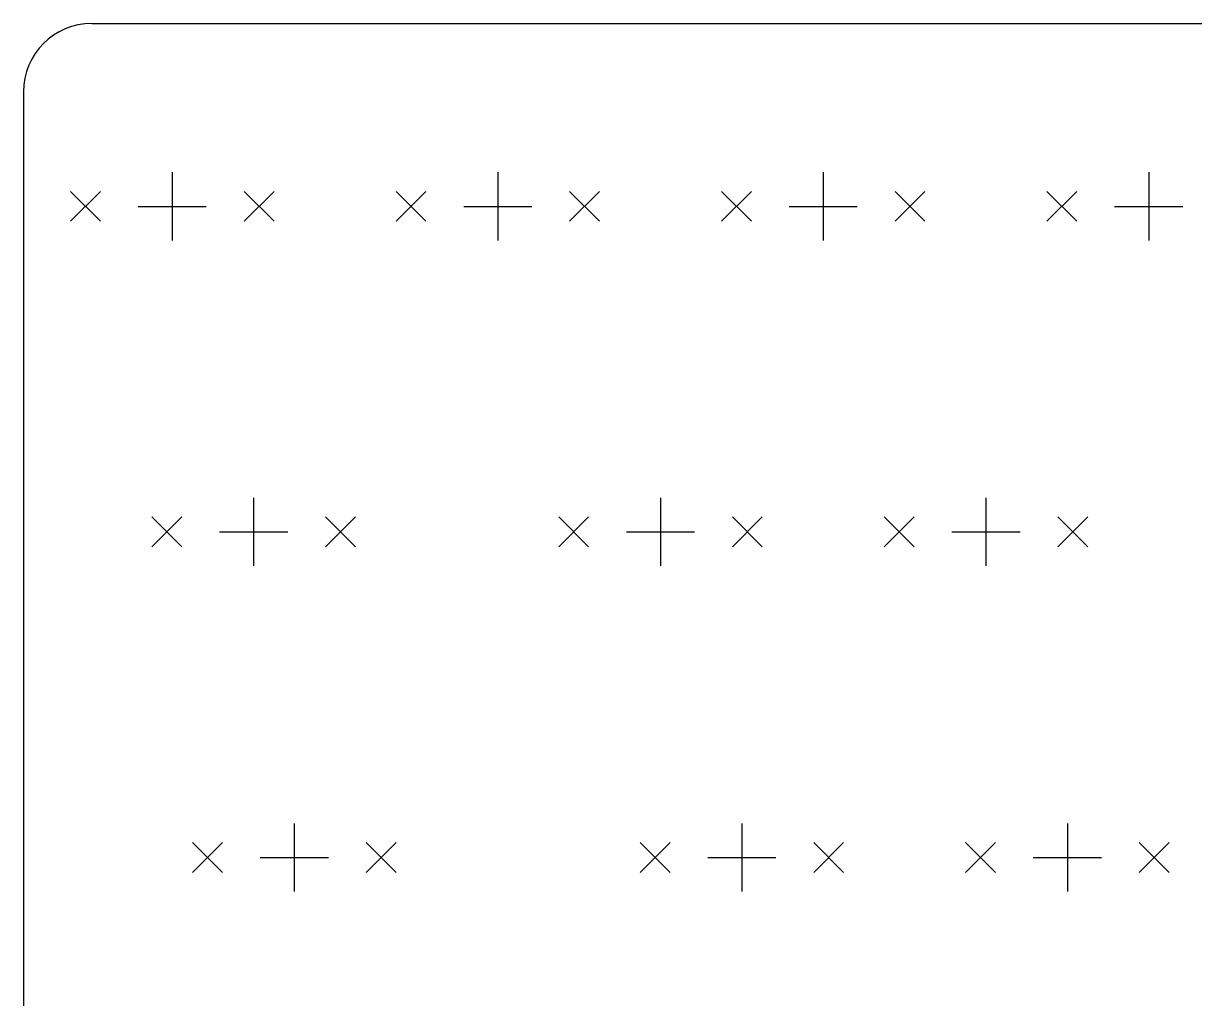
# Model space of a CAD drawing. Extents: x -0.1 to 11.2, y -4.5 to 0.
# Drawn here: x 0 to 2.699, y -2.246 to 0 of the extents above; entities that cross this region are included whole.
import ezdxf

# ---------------------------------------------------------------- set-up
doc = ezdxf.new("R2010")
doc.units = 0
doc.header["$MEASUREMENT"] = 0
doc.layers.add('BLACK', color=7, linetype='CONTINUOUS')

msp = doc.modelspace()

# ---------------------------------------------------------------- linework, layer by layer
at = {"layer": 'BLACK', "linetype": 'CONTINUOUS'}
for p, q in [((0.15748, 0), (11.063, 0)), ((0, -0.15748), (0, -3.77953)), ((0.342953, -0.342898), (0.342953, -0.499898)), ((1.09295, -0.342898), (1.09295, -0.499898)), ((1.84295, -0.342898), (1.84295, -0.499898)), ((2.59295, -0.342898), (2.59295, -0.499898)), ((0.108504, -0.386949), (0.177402, -0.455846)), ((0.177402, -0.386949), (0.108504, -0.455846)), ((0.508504, -0.386949), (0.577402, -0.455846)), ((0.577402, -0.386949), (0.508504, -0.455846)), ((0.858504, -0.386949), (0.927402, -0.455846)), ((0.927402, -0.386949), (0.858504, -0.455846)), ((1.2585, -0.386949), (1.3274, -0.455846)), ((1.3274, -0.386949), (1.2585, -0.455846)), ((1.6085, -0.386949), (1.6774, -0.455846)), ((1.6774, -0.386949), (1.6085, -0.455846)), ((2.0085, -0.386949), (2.0774, -0.455846)), ((2.0774, -0.386949), (2.0085, -0.455846)), ((2.3585, -0.386949), (2.4274, -0.455846)), ((2.4274, -0.386949), (2.3585, -0.455846)), ((0.264453, -0.421398), (0.421453, -0.421398)), ((1.01445, -0.421398), (1.17145, -0.421398)), ((1.76445, -0.421398), (1.92145, -0.421398)), ((2.51445, -0.421398), (2.67145, -0.421398)), ((0.530453, -1.0929), (0.530453, -1.2499)), ((1.46795, -1.0929), (1.46795, -1.2499)), ((2.21795, -1.0929), (2.21795, -1.2499)), ((0.296004, -1.13695), (0.364902, -1.20585)), ((0.364902, -1.13695), (0.296004, -1.20585)), ((0.696004, -1.13695), (0.764902, -1.20585)), ((0.764902, -1.13695), (0.696004, -1.20585)), ((1.2335, -1.13695), (1.3024, -1.20585)), ((1.3024, -1.13695), (1.2335, -1.20585)), ((1.6335, -1.13695), (1.7024, -1.20585)), ((1.7024, -1.13695), (1.6335, -1.20585)), ((1.9835, -1.13695), (2.0524, -1.20585)), ((2.0524, -1.13695), (1.9835, -1.20585)), ((2.3835, -1.13695), (2.4524, -1.20585)), ((2.4524, -1.13695), (2.3835, -1.20585)), ((0.451953, -1.1714), (0.608953, -1.1714)), ((1.38945, -1.1714), (1.54645, -1.1714)), ((2.13945, -1.1714), (2.29645, -1.1714)), ((0.624203, -1.8429), (0.624203, -1.9999)), ((1.65545, -1.8429), (1.65545, -1.9999)), ((2.40545, -1.8429), (2.40545, -1.9999)), ((0.389754, -1.88695), (0.458652, -1.95585)), ((0.458652, -1.88695), (0.389754, -1.95585)), ((0.789754, -1.88695), (0.858652, -1.95585)), ((0.858652, -1.88695), (0.789754, -1.95585)), ((1.421, -1.88695), (1.4899, -1.95585)), ((1.4899, -1.88695), (1.421, -1.95585)), ((1.821, -1.88695), (1.8899, -1.95585)), ((1.8899, -1.88695), (1.821, -1.95585)), ((2.171, -1.88695), (2.2399, -1.95585)), ((2.2399, -1.88695), (2.171, -1.95585)), ((2.571, -1.88695), (2.6399, -1.95585)), ((2.6399, -1.88695), (2.571, -1.95585)), ((0.545703, -1.9214), (0.702703, -1.9214)), ((1.57695, -1.9214), (1.73395, -1.9214)), ((2.32695, -1.9214), (2.48395, -1.9214))]:
    msp.add_line(p, q, dxfattribs=at)
at = {"layer": 'BLACK'}
msp.add_arc((0.15748, -0.15748), 0.15748, 90, 180, dxfattribs=at)

doc.saveas('drawing.dxf')
